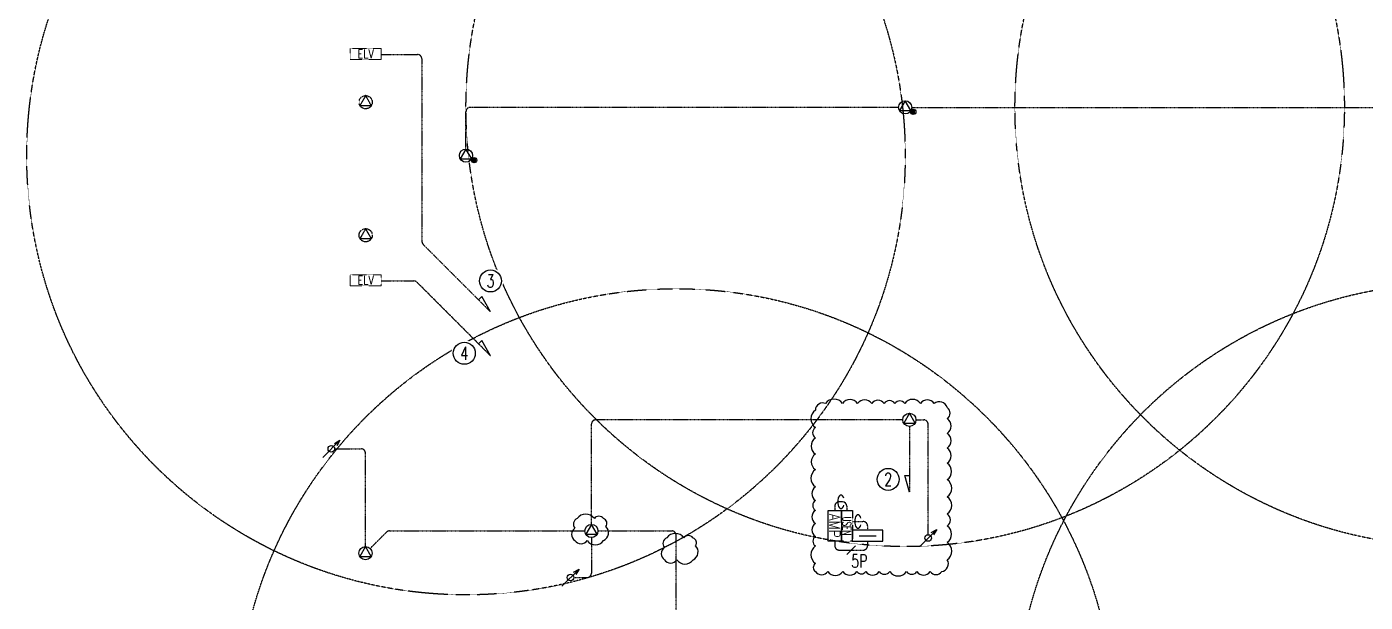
# Model space of a CAD drawing. Header units: millimetres. Extents: x 0 to 176607, y 0 to 59400.
# Drawn here: x 103820 to 134295, y 26358 to 39459 of the extents above; entities that cross this region are included whole.
import ezdxf
from ezdxf.enums import TextEntityAlignment as Align

# ---------------------------------------------------------------- set-up
doc = ezdxf.new("R2010")
doc.units = ezdxf.units.MM
doc.header["$LTSCALE"] = 0.2
doc.set_wipeout_variables(frame=1)
doc.linetypes.add('CENTER', pattern=[50.8, 31.75, -6.35, 6.35, -6.35])
doc.linetypes.add('HIDDEN', pattern=[9.525, 6.35, -3.175])
for name, color, linetype in [('1_シンボル', 2, 'Continuous'), ('1_乗数', 3, 'Continuous'), ('1_回路番号', 4, 'Continuous'), ('1_範囲円', 9, 'HIDDEN'), ('1_配線', 1, 'Continuous'), ('1_配線_4', 1, 'CENTER')]:
    doc.layers.add(name, color=color, linetype=linetype)
doc.layers.add('1_追加変更', color=10, linetype='Continuous', plot=False)
doc.styles.get("Standard").update_dxf_attribs({"font": 'simplex.shx', "width": 0.8, "bigfont": 'extfont2.shx'})

# ---------------------------------------------------------------- blocks, each defined once
blk = doc.blocks.new('盤記号1')
at = {"layer": '1_シンボル', "color": 0, "linetype": 'ByBlock', "lineweight": -2}
blk.add_lwpolyline([(-350, 0), (350, 0), (350, 250), (-350, 250)], close=True, dxfattribs=at)
at = {"layer": '1_シンボル', "color": 0, "linetype": 'ByBlock', "lineweight": 0, "width": 0.8}
blk.add_text('ELV', height=200, dxfattribs=at).set_placement((0, 125), align=Align.MIDDLE)
blk = doc.blocks.new('AMP-2')
at = {"color": 0, "linetype": 'ByBlock'}
blk.add_lwpolyline([(-350, -150), (-350, 150), (350, 150), (350, -150), (-350, -150)], dxfattribs=at)
at = {"color": 0, "linetype": 'ByBlock', "width": 0.8}
blk.add_text('AMP', height=250, dxfattribs=at).set_placement((-4, -1), align=Align.MIDDLE)
blk = doc.blocks.new('USEN')
at = {"color": 0, "linetype": 'ByBlock'}
blk.add_lwpolyline([(-350, -125), (-350, 125), (350, 125), (350, -125), (-350, -125)], dxfattribs=at)
at = {"color": 0, "linetype": 'ByBlock', "width": 0.6}
blk.add_text('USEN', height=200, dxfattribs=at).set_placement((0, 0), align=Align.MIDDLE)
blk = doc.blocks.new('TU-SP-1')
at = {"color": 0, "linetype": 'ByBlock'}
blk.add_lwpolyline([(0, 150), (-130, -75), (130, -75), (0, 150)], dxfattribs=at)
blk.add_circle((0, 0), 150, dxfattribs=at)
blk = doc.blocks.new('ATT')
at = {"color": 0, "linetype": 'ByBlock'}
blk.add_line((-194, -120), (195, 269), dxfattribs=at)
blk.add_lwpolyline([(69, 197), (195, 269), (122, 144)], dxfattribs=at)
blk.add_circle((0, 75), 75, dxfattribs=at)
blk = doc.blocks.new('TU-SP-1-ATT')
at = {"color": 0, "linetype": 'ByBlock'}
for p, q in [((155, -154), (155, -50)), ((185, -162), (185, -42)), ((215, -154), (215, -50)), ((245, -103), (245, -100))]:
    blk.add_line(p, q, dxfattribs=at)
blk.add_lwpolyline([(0, 150), (-130, -75), (130, -75), (0, 150)], dxfattribs=at)
for centre, radius in [((0, 0), 150), ((185, -102), 60)]:
    blk.add_circle(centre, radius, dxfattribs=at)
blk = doc.blocks.new('ET-端子盤')
at = {"color": 0, "linetype": 'ByBlock'}
blk.add_line((-193, 125), (193, 125), dxfattribs=at)
blk.add_lwpolyline([(-350, 0), (350, 0), (350, 250), (-350, 250)], close=True, dxfattribs=at)

msp = doc.modelspace()

# ---------------------------------------------------------------- linework, layer by layer
at = {"layer": '1_乗数', "linetype": 'Continuous', "lineweight": -3}
msp.add_line((122691, 27645), (122491, 27445), dxfattribs=at)
at = {"layer": '1_範囲円'}
for centre in [(123820, 37625), (136320, 37625), (113820, 36525), (136320, 23625), (118605, 23496)]:
    msp.add_circle(centre, 10000, dxfattribs=at)
at = {"layer": '1_追加変更'}
for points in [[(116299, 27762, 0.520567), (116581, 27762, 0.520567), (116952, 27762, 0.520567), (117008, 28083, 0.520567), (116948, 28262, 0.520567), (116743, 28262, 0.520567), (116352, 28262, 0.520567), (116299, 28043, 0.520567)], [(118338, 27323, 0.520567), (118620, 27323, 0.520567), (118991, 27323, 0.520567), (119047, 27644, 0.520567), (118987, 27823, 0.520567), (118782, 27823, 0.520567), (118392, 27823, 0.520567), (118338, 27603, 0.520567)]]:
    msp.add_lwpolyline(points, format="xyb", close=True, dxfattribs=at)
at = {"layer": '1_配線'}
msp.add_line((122392, 28645), (122317, 28645), dxfattribs=at)
for points in [[(114378, 31970), (114178, 32317), (114105, 32243)], [(123916, 28860), (123813, 29246), (123916, 29246)]]:
    msp.add_lwpolyline(points, dxfattribs=at)
msp.add_arc((122392, 28545), 100, 0, 90, dxfattribs=at)
at = {"layer": '1_配線_4'}
for p, q in [((111887, 38826), (112718, 38826)), ((112818, 38726), (112818, 34572)), ((113820, 36675), (113820, 37525)), ((123670, 37625), (113920, 37625)), ((123970, 37625), (136170, 37625)), ((112847, 34501), (114378, 32970)), ((111887, 33672), (112634, 33672)), ((123766, 30510), (116776, 30510)), ((124066, 30510), (124242, 30510)), ((116676, 28131), (116676, 30410)), ((123916, 30360), (123916, 28860)), ((124342, 27895), (124342, 30410)), ((110829, 29850), (111432, 29850)), ((111532, 27625), (111532, 29750)), ((122217, 28545), (122217, 28445)), ((122492, 28545), (122492, 28445)), ((122617, 28195), (122864, 28195)), ((122964, 28095), (122964, 27995)), ((111638, 27581), (112009, 27952)), ((112080, 27981), (116526, 27981)), ((116676, 27831), (116676, 27020)), ((116826, 27981), (118505, 27981)), ((118605, 23646), (118605, 27881)), ((122217, 27745), (122217, 27645)), ((122964, 27745), (122964, 27645)), ((122317, 27545), (122864, 27545)), ((116275, 26920), (116576, 26920))]:
    msp.add_line(p, q, dxfattribs=at)
for centre, start, end in [((112718, 38726), 0, 90), ((113920, 37525), 90, 180), ((112918, 34572), 180, 225), ((112634, 33572), 45, 90), ((116776, 30410), 90, 180), ((124242, 30410), 0, 90), ((111432, 29750), 0, 90), ((122317, 28545), 90, 180), ((122864, 28095), 0, 90), ((112080, 27881), 90, 135), ((118505, 27881), 0, 90), ((122317, 27645), 180, 270), ((122864, 27645), 270, 0), ((116576, 27020), 270, 0)]:
    msp.add_arc(centre, 100, start, end, dxfattribs=at)

# ---------------------------------------------------------------- block references
at = {"layer": '1_シンボル', "color": 7, "linetype": 'HIDDEN', "lineweight": 0}
for p in [(111536, 38717), (111536, 33563)]:
    msp.add_blockref('盤記号1', p, dxfattribs=at)
at = {"layer": '1_シンボル', "color": 7, "linetype": 'HIDDEN', "lineweight": -3}
for p in [(111536, 37742), (111536, 34713)]:
    msp.add_blockref('TU-SP-1', p, dxfattribs=at)
at = {"layer": '1_シンボル'}
for p in [(123820, 37625), (113820, 36525)]:
    msp.add_blockref('TU-SP-1-ATT', p, dxfattribs=at)
at = {"layer": '1_シンボル', "linetype": 'ByBlock'}
for name, p in [('TU-SP-1', (123916, 30510)), ('ATT', (110754, 29775)), ('TU-SP-1', (116676, 27981)), ('ATT', (124344, 27745)), ('TU-SP-1', (111532, 27475)), ('ATT', (116200, 26845))]:
    msp.add_blockref(name, p, dxfattribs=at)
at = {"layer": '1_シンボル', "rotation": 270}
msp.add_blockref('AMP-2', (122217, 28095), dxfattribs=at)
at = {"layer": '1_シンボル', "color": 7, "linetype": 'HIDDEN', "rotation": 270}
msp.add_blockref('USEN', (122492, 28095), dxfattribs=at)
at = {"layer": '1_シンボル', "linetype": 'Continuous', "lineweight": 0}
msp.add_blockref('ET-端子盤', (122964, 27745), dxfattribs=at)

# ---------------------------------------------------------------- texts
at = {"layer": '1_乗数', "linetype": 'Continuous', "lineweight": 0, "width": 0.7}
for p in [(122355, 28645), (122741, 28195)]:
    msp.add_text('C', height=300, dxfattribs=at).set_placement(p, align=Align.MIDDLE)
msp.add_text('5P', height=300, dxfattribs=at).set_placement((122591, 27145))

# ---------------------------------------------------------------- next in the draw order: wipeouts: each hides what was drawn before it
for points in [[(114377, 33965), (114375, 33965), (114373, 33965), (114372, 33965), (114370, 33965), (114368, 33965), (114366, 33964), (114364, 33964), (114362, 33964), (114361, 33964), (114359, 33964), (114357, 33964), (114355, 33964), (114353, 33964), (114351, 33964), (114350, 33963), (114348, 33963), (114346, 33963), (114344, 33963), (114342, 33963), (114340, 33962), (114339, 33962), (114337, 33962), (114335, 33962), (114333, 33961), (114331, 33961), (114330, 33961), (114328, 33960), (114326, 33960), (114324, 33960), (114322, 33959), (114321, 33959), (114319, 33959), (114317, 33958), (114315, 33958), (114313, 33958), (114312, 33957), (114310, 33957), (114308, 33956), (114306, 33956), (114305, 33955), (114303, 33955), (114301, 33954), (114299, 33954), (114297, 33953), (114296, 33953), (114294, 33952), (114292, 33952), (114290, 33951), (114289, 33951), (114287, 33950), (114285, 33950), (114283, 33949), (114282, 33948), (114280, 33948), (114278, 33947), (114277, 33947), (114275, 33946), (114273, 33945), (114271, 33945), (114270, 33944), (114268, 33943), (114266, 33943), (114265, 33942), (114263, 33941), (114261, 33940), (114260, 33940), (114258, 33939), (114256, 33938), (114255, 33937), (114253, 33937), (114251, 33936), (114250, 33935), (114248, 33934), (114246, 33933), (114245, 33933), (114243, 33932), (114241, 33931), (114240, 33930), (114238, 33929), (114237, 33928), (114235, 33927), (114233, 33926), (114232, 33926), (114230, 33925), (114229, 33924), (114227, 33923), (114226, 33922), (114224, 33921), (114222, 33920), (114221, 33919), (114219, 33918), (114218, 33917), (114216, 33916), (114215, 33915), (114213, 33914), (114212, 33913), (114210, 33912), (114209, 33911), (114207, 33910), (114206, 33908), (114204, 33907), (114203, 33906), (114201, 33905), (114200, 33904), (114198, 33903), (114197, 33902), (114196, 33901), (114194, 33900), (114193, 33898), (114191, 33897), (114190, 33896), (114189, 33895), (114187, 33894), (114186, 33892), (114184, 33891), (114183, 33890), (114182, 33889), (114180, 33888), (114179, 33886), (114178, 33885), (114176, 33884), (114175, 33883), (114174, 33881), (114172, 33880), (114171, 33879), (114170, 33877), (114168, 33876), (114167, 33875), (114166, 33873), (114165, 33872), (114163, 33871), (114162, 33869), (114161, 33868), (114160, 33867), (114159, 33865), (114157, 33864), (114156, 33862), (114155, 33861), (114154, 33860), (114153, 33858), (114151, 33857), (114150, 33855), (114149, 33854), (114148, 33853), (114147, 33851), (114146, 33850), (114145, 33848), (114144, 33847), (114143, 33845), (114141, 33844), (114140, 33842), (114139, 33841), (114138, 33839), (114137, 33838), (114136, 33836), (114135, 33835), (114134, 33833), (114133, 33832), (114132, 33830), (114131, 33829), (114130, 33827), (114129, 33825), (114128, 33824), (114127, 33822), (114126, 33821), (114125, 33819), (114125, 33818), (114124, 33816), (114123, 33814), (114122, 33813), (114121, 33811), (114120, 33810), (114119, 33808), (114118, 33806), (114118, 33805), (114117, 33803), (114116, 33801), (114115, 33800), (114114, 33798), (114114, 33796), (114113, 33795), (114112, 33793), (114111, 33791), (114111, 33790), (114110, 33788), (114109, 33786), (114108, 33785), (114108, 33783), (114107, 33781), (114106, 33780), (114106, 33778), (114105, 33776), (114104, 33774), (114104, 33773), (114103, 33771), (114103, 33769), (114102, 33768), (114101, 33766), (114101, 33764), (114100, 33762), (114100, 33761), (114099, 33759), (114099, 33757), (114098, 33755), (114098, 33754), (114097, 33752), (114097, 33750), (114096, 33748), (114096, 33746), (114095, 33745), (114095, 33743), (114094, 33741), (114094, 33739), (114093, 33738), (114093, 33736), (114093, 33734), (114092, 33732), (114092, 33730), (114092, 33729), (114091, 33727), (114091, 33725), (114091, 33723), (114090, 33721), (114090, 33720), (114090, 33718), (114089, 33716), (114089, 33714), (114089, 33712), (114089, 33711), (114088, 33709), (114088, 33707), (114088, 33705), (114088, 33703), (114088, 33701), (114087, 33700), (114087, 33698), (114087, 33696), (114087, 33694), (114087, 33692), (114087, 33690), (114087, 33689), (114087, 33687), (114087, 33685), (114086, 33683), (114086, 33681), (114086, 33679), (114086, 33678), (114086, 33676), (114086, 33674), (114086, 33672), (114086, 33670), (114086, 33668), (114086, 33667), (114086, 33665), (114086, 33663), (114087, 33661), (114087, 33659), (114087, 33658), (114087, 33656), (114087, 33654), (114087, 33652), (114087, 33650), (114087, 33648), (114087, 33647), (114088, 33645), (114088, 33643), (114088, 33641), (114088, 33639), (114088, 33637), (114089, 33636), (114089, 33634), (114089, 33632), (114089, 33630), (114090, 33628), (114090, 33627), (114090, 33625), (114091, 33623), (114091, 33621), (114091, 33619), (114092, 33618), (114092, 33616), (114092, 33614), (114093, 33612), (114093, 33610), (114093, 33609), (114094, 33607), (114094, 33605), (114095, 33603), (114095, 33601), (114096, 33600), (114096, 33598), (114097, 33596), (114097, 33594), (114098, 33593), (114098, 33591), (114099, 33589), (114099, 33587), (114100, 33586), (114100, 33584), (114101, 33582), (114101, 33580), (114102, 33579), (114103, 33577), (114103, 33575), (114104, 33573), (114104, 33572), (114105, 33570), (114106, 33568), (114106, 33567), (114107, 33565), (114108, 33563), (114108, 33561), (114109, 33560), (114110, 33558), (114111, 33556), (114111, 33555), (114112, 33553), (114113, 33551), (114114, 33550), (114114, 33548), (114115, 33546), (114116, 33545), (114117, 33543), (114118, 33541), (114118, 33540), (114119, 33538), (114120, 33537), (114121, 33535), (114122, 33533), (114123, 33532), (114124, 33530), (114125, 33529), (114125, 33527), (114126, 33525), (114127, 33524), (114128, 33522), (114129, 33521), (114130, 33519), (114131, 33518), (114132, 33516), (114133, 33514), (114134, 33513), (114135, 33511), (114136, 33510), (114137, 33508), (114138, 33507), (114139, 33505), (114140, 33504), (114141, 33502), (114143, 33501), (114144, 33499), (114145, 33498), (114146, 33496), (114147, 33495), (114148, 33494), (114149, 33492), (114150, 33491), (114151, 33489), (114153, 33488), (114154, 33486), (114155, 33485), (114156, 33484), (114157, 33482), (114159, 33481), (114160, 33480), (114161, 33478), (114162, 33477), (114163, 33475), (114165, 33474), (114166, 33473), (114167, 33471), (114168, 33470), (114170, 33469), (114171, 33467), (114172, 33466), (114174, 33465), (114175, 33464), (114176, 33462), (114178, 33461), (114179, 33460), (114180, 33459), (114182, 33457), (114183, 33456), (114184, 33455), (114186, 33454), (114187, 33452), (114189, 33451), (114190, 33450), (114191, 33449), (114193, 33448), (114194, 33447), (114196, 33445), (114197, 33444), (114198, 33443), (114200, 33442), (114201, 33441), (114203, 33440), (114204, 33439), (114206, 33438), (114207, 33437), (114209, 33436), (114210, 33434), (114212, 33433), (114213, 33432), (114215, 33431), (114216, 33430), (114218, 33429), (114219, 33428), (114221, 33427), (114222, 33426), (114224, 33425), (114226, 33424), (114227, 33423), (114229, 33422), (114230, 33422), (114232, 33421), (114233, 33420), (114235, 33419), (114237, 33418), (114238, 33417), (114240, 33416), (114241, 33415), (114243, 33414), (114245, 33414), (114246, 33413), (114248, 33412), (114250, 33411), (114251, 33410), (114253, 33410), (114255, 33409), (114256, 33408), (114258, 33407), (114260, 33406), (114261, 33406), (114263, 33405), (114265, 33404), (114266, 33404), (114268, 33403), (114270, 33402), (114271, 33402), (114273, 33401), (114275, 33400), (114277, 33400), (114278, 33399), (114280, 33398), (114282, 33398), (114283, 33397), (114285, 33397), (114287, 33396), (114289, 33395), (114290, 33395), (114292, 33394), (114294, 33394), (114296, 33393), (114297, 33393), (114299, 33392), (114301, 33392), (114303, 33391), (114305, 33391), (114306, 33390), (114308, 33390), (114310, 33389), (114312, 33389), (114313, 33389), (114315, 33388), (114317, 33388), (114319, 33387), (114321, 33387), (114322, 33387), (114324, 33386), (114326, 33386), (114328, 33386), (114330, 33385), (114331, 33385), (114333, 33385), (114335, 33385), (114337, 33384), (114339, 33384), (114340, 33384), (114342, 33384), (114344, 33383), (114346, 33383), (114348, 33383), (114350, 33383), (114351, 33383), (114353, 33382), (114355, 33382), (114357, 33382), (114359, 33382), (114361, 33382), (114362, 33382), (114364, 33382), (114366, 33382), (114368, 33382), (114370, 33382), (114372, 33381), (114373, 33381), (114375, 33381), (114377, 33381), (114379, 33381), (114381, 33381), (114383, 33381), (114384, 33381), (114386, 33382), (114388, 33382), (114390, 33382), (114392, 33382), (114393, 33382), (114395, 33382), (114397, 33382), (114399, 33382), (114401, 33382), (114403, 33382), (114404, 33383), (114406, 33383), (114408, 33383), (114410, 33383), (114412, 33383), (114414, 33384), (114415, 33384), (114417, 33384), (114419, 33384), (114421, 33385), (114423, 33385), (114424, 33385), (114426, 33385), (114428, 33386), (114430, 33386), (114432, 33386), (114433, 33387), (114435, 33387), (114437, 33387), (114439, 33388), (114441, 33388), (114442, 33389), (114444, 33389), (114446, 33389), (114448, 33390), (114450, 33390), (114451, 33391), (114453, 33391), (114455, 33392), (114457, 33392), (114458, 33393), (114460, 33393), (114462, 33394), (114464, 33394), (114465, 33395), (114467, 33395), (114469, 33396), (114471, 33397), (114472, 33397), (114474, 33398), (114476, 33398), (114478, 33399), (114479, 33400), (114481, 33400), (114483, 33401), (114484, 33402), (114486, 33402), (114488, 33403), (114490, 33404), (114491, 33404), (114493, 33405), (114495, 33406), (114496, 33406), (114498, 33407), (114500, 33408), (114501, 33409), (114503, 33410), (114505, 33410), (114506, 33411), (114508, 33412), (114510, 33413), (114511, 33414), (114513, 33414), (114514, 33415), (114516, 33416), (114518, 33417), (114519, 33418), (114521, 33419), (114522, 33420), (114524, 33421), (114526, 33422), (114527, 33422), (114529, 33423), (114530, 33424), (114532, 33425), (114533, 33426), (114535, 33427), (114537, 33428), (114538, 33429), (114540, 33430), (114541, 33431), (114543, 33432), (114544, 33433), (114546, 33434), (114547, 33436), (114549, 33437), (114550, 33438), (114552, 33439), (114553, 33440), (114555, 33441), (114556, 33442), (114557, 33443), (114559, 33444), (114560, 33445), (114562, 33447), (114563, 33448), (114565, 33449), (114566, 33450), (114567, 33451), (114569, 33452), (114570, 33454), (114571, 33455), (114573, 33456), (114574, 33457), (114576, 33459), (114577, 33460), (114578, 33461), (114580, 33462), (114581, 33464), (114582, 33465), (114584, 33466), (114585, 33467), (114586, 33469), (114587, 33470), (114589, 33471), (114590, 33473), (114591, 33474), (114592, 33475), (114594, 33477), (114595, 33478), (114596, 33480), (114597, 33481), (114599, 33482), (114600, 33484), (114601, 33485), (114602, 33486), (114603, 33488), (114604, 33489), (114606, 33491), (114607, 33492), (114608, 33494), (114609, 33495), (114610, 33496), (114611, 33498), (114612, 33499), (114613, 33501), (114614, 33502), (114615, 33504), (114617, 33505), (114618, 33507), (114619, 33508), (114620, 33510), (114621, 33511), (114622, 33513), (114623, 33514), (114624, 33516), (114625, 33518), (114626, 33519), (114627, 33521), (114628, 33522), (114629, 33524), (114629, 33525), (114630, 33527), (114631, 33529), (114632, 33530), (114633, 33532), (114634, 33533), (114635, 33535), (114636, 33537), (114637, 33538), (114637, 33540), (114638, 33541), (114639, 33543), (114640, 33545), (114641, 33546), (114641, 33548), (114642, 33550), (114643, 33551), (114644, 33553), (114645, 33555), (114645, 33556), (114646, 33558), (114647, 33560), (114647, 33561), (114648, 33563), (114649, 33565), (114649, 33567), (114650, 33568), (114651, 33570), (114651, 33572), (114652, 33573), (114653, 33575), (114653, 33577), (114654, 33579), (114654, 33580), (114655, 33582), (114656, 33584), (114656, 33586), (114657, 33587), (114657, 33589), (114658, 33591), (114658, 33593), (114659, 33594), (114659, 33596), (114660, 33598), (114660, 33600), (114661, 33601), (114661, 33603), (114662, 33605), (114662, 33607), (114662, 33609), (114663, 33610), (114663, 33612), (114664, 33614), (114664, 33616), (114664, 33618), (114665, 33619), (114665, 33621), (114665, 33623), (114666, 33625), (114666, 33627), (114666, 33628), (114666, 33630), (114667, 33632), (114667, 33634), (114667, 33636), (114667, 33637), (114668, 33639), (114668, 33641), (114668, 33643), (114668, 33645), (114668, 33647), (114669, 33648), (114669, 33650), (114669, 33652), (114669, 33654), (114669, 33656), (114669, 33658), (114669, 33659), (114669, 33661), (114669, 33663), (114669, 33665), (114670, 33667), (114670, 33668), (114670, 33670), (114670, 33672), (114670, 33674), (114670, 33676), (114670, 33678), (114670, 33679), (114669, 33681), (114669, 33683), (114669, 33685), (114669, 33687), (114669, 33689), (114669, 33690), (114669, 33692), (114669, 33694), (114669, 33696), (114669, 33698), (114668, 33700), (114668, 33701), (114668, 33703), (114668, 33705), (114668, 33707), (114667, 33709), (114667, 33711), (114667, 33712), (114667, 33714), (114666, 33716), (114666, 33718), (114666, 33720), (114666, 33721), (114665, 33723), (114665, 33725), (114665, 33727), (114664, 33729), (114664, 33730), (114664, 33732), (114663, 33734), (114663, 33736), (114662, 33738), (114662, 33739), (114662, 33741), (114661, 33743), (114661, 33745), (114660, 33746), (114660, 33748), (114659, 33750), (114659, 33752), (114658, 33754), (114658, 33755), (114657, 33757), (114657, 33759), (114656, 33761), (114656, 33762), (114655, 33764), (114654, 33766), (114654, 33768), (114653, 33769), (114653, 33771), (114652, 33773), (114651, 33774), (114651, 33776), (114650, 33778), (114649, 33780), (114649, 33781), (114648, 33783), (114647, 33785), (114647, 33786), (114646, 33788), (114645, 33790), (114645, 33791), (114644, 33793), (114643, 33795), (114642, 33796), (114641, 33798), (114641, 33800), (114640, 33801), (114639, 33803), (114638, 33805), (114637, 33806), (114637, 33808), (114636, 33810), (114635, 33811), (114634, 33813), (114633, 33814), (114632, 33816), (114631, 33818), (114630, 33819), (114629, 33821), (114629, 33822), (114628, 33824), (114627, 33825), (114626, 33827), (114625, 33829), (114624, 33830), (114623, 33832), (114622, 33833), (114621, 33835), (114620, 33836), (114619, 33838), (114618, 33839), (114617, 33841), (114615, 33842), (114614, 33844), (114613, 33845), (114612, 33847), (114611, 33848), (114610, 33850), (114609, 33851), (114608, 33853), (114607, 33854), (114606, 33855), (114604, 33857), (114603, 33858), (114602, 33860), (114601, 33861), (114600, 33862), (114599, 33864), (114597, 33865), (114596, 33867), (114595, 33868), (114594, 33869), (114592, 33871), (114591, 33872), (114590, 33873), (114589, 33875), (114587, 33876), (114586, 33877), (114585, 33879), (114584, 33880), (114582, 33881), (114581, 33883), (114580, 33884), (114578, 33885), (114577, 33886), (114576, 33888), (114574, 33889), (114573, 33890), (114571, 33891), (114570, 33892), (114569, 33894), (114567, 33895), (114566, 33896), (114565, 33897), (114563, 33898), (114562, 33900), (114560, 33901), (114559, 33902), (114557, 33903), (114556, 33904), (114555, 33905), (114553, 33906), (114552, 33907), (114550, 33908), (114549, 33910), (114547, 33911), (114546, 33912), (114544, 33913), (114543, 33914), (114541, 33915), (114540, 33916), (114538, 33917), (114537, 33918), (114535, 33919), (114533, 33920), (114532, 33921), (114530, 33922), (114529, 33923), (114527, 33924), (114526, 33925), (114524, 33926), (114522, 33926), (114521, 33927), (114519, 33928), (114518, 33929), (114516, 33930), (114514, 33931), (114513, 33932), (114511, 33933), (114510, 33933), (114508, 33934), (114506, 33935), (114505, 33936), (114503, 33937), (114501, 33937), (114500, 33938), (114498, 33939), (114496, 33940), (114495, 33940), (114493, 33941), (114491, 33942), (114490, 33943), (114488, 33943), (114486, 33944), (114484, 33945), (114483, 33945), (114481, 33946), (114479, 33947), (114478, 33947), (114476, 33948), (114474, 33948), (114472, 33949), (114471, 33950), (114469, 33950), (114467, 33951), (114465, 33951), (114464, 33952), (114462, 33952), (114460, 33953), (114458, 33953), (114457, 33954), (114455, 33954), (114453, 33955), (114451, 33955), (114450, 33956), (114448, 33956), (114446, 33957), (114444, 33957), (114442, 33958), (114441, 33958), (114439, 33958), (114437, 33959), (114435, 33959), (114433, 33959), (114432, 33960), (114430, 33960), (114428, 33960), (114426, 33961), (114424, 33961), (114423, 33961), (114421, 33962), (114419, 33962), (114417, 33962), (114415, 33962), (114414, 33963), (114412, 33963), (114410, 33963), (114408, 33963), (114406, 33963), (114404, 33964), (114403, 33964), (114401, 33964), (114399, 33964), (114397, 33964), (114395, 33964), (114393, 33964), (114392, 33964), (114390, 33964), (114388, 33965), (114386, 33965), (114384, 33965), (114383, 33965), (114381, 33965), (114379, 33965)], [(123432, 29446), (123431, 29446), (123429, 29446), (123427, 29446), (123425, 29446), (123423, 29446), (123421, 29446), (123420, 29445), (123418, 29445), (123416, 29445), (123414, 29445), (123412, 29445), (123411, 29445), (123409, 29445), (123407, 29445), (123405, 29444), (123403, 29444), (123401, 29444), (123400, 29444), (123398, 29444), (123396, 29443), (123394, 29443), (123392, 29443), (123390, 29443), (123389, 29442), (123387, 29442), (123385, 29442), (123383, 29441), (123381, 29441), (123380, 29441), (123378, 29440), (123376, 29440), (123374, 29440), (123372, 29439), (123371, 29439), (123369, 29439), (123367, 29438), (123365, 29438), (123364, 29437), (123362, 29437), (123360, 29436), (123358, 29436), (123356, 29435), (123355, 29435), (123353, 29434), (123351, 29434), (123349, 29433), (123348, 29433), (123346, 29432), (123344, 29432), (123342, 29431), (123341, 29431), (123339, 29430), (123337, 29429), (123335, 29429), (123334, 29428), (123332, 29428), (123330, 29427), (123329, 29426), (123327, 29426), (123325, 29425), (123323, 29424), (123322, 29424), (123320, 29423), (123318, 29422), (123317, 29421), (123315, 29421), (123313, 29420), (123312, 29419), (123310, 29418), (123308, 29418), (123307, 29417), (123305, 29416), (123303, 29415), (123302, 29414), (123300, 29414), (123299, 29413), (123297, 29412), (123295, 29411), (123294, 29410), (123292, 29409), (123290, 29408), (123289, 29407), (123287, 29407), (123286, 29406), (123284, 29405), (123283, 29404), (123281, 29403), (123279, 29402), (123278, 29401), (123276, 29400), (123275, 29399), (123273, 29398), (123272, 29397), (123270, 29396), (123269, 29395), (123267, 29394), (123266, 29393), (123264, 29392), (123263, 29391), (123261, 29390), (123260, 29388), (123258, 29387), (123257, 29386), (123255, 29385), (123254, 29384), (123252, 29383), (123251, 29382), (123250, 29381), (123248, 29379), (123247, 29378), (123245, 29377), (123244, 29376), (123243, 29375), (123241, 29374), (123240, 29372), (123238, 29371), (123237, 29370), (123236, 29369), (123234, 29367), (123233, 29366), (123232, 29365), (123230, 29364), (123229, 29362), (123228, 29361), (123227, 29360), (123225, 29358), (123224, 29357), (123223, 29356), (123221, 29354), (123220, 29353), (123219, 29352), (123218, 29350), (123216, 29349), (123215, 29348), (123214, 29346), (123213, 29345), (123212, 29344), (123210, 29342), (123209, 29341), (123208, 29339), (123207, 29338), (123206, 29336), (123205, 29335), (123204, 29334), (123202, 29332), (123201, 29331), (123200, 29329), (123199, 29328), (123198, 29326), (123197, 29325), (123196, 29323), (123195, 29322), (123194, 29320), (123193, 29319), (123192, 29317), (123191, 29316), (123190, 29314), (123189, 29313), (123188, 29311), (123187, 29310), (123186, 29308), (123185, 29307), (123184, 29305), (123183, 29303), (123182, 29302), (123181, 29300), (123180, 29299), (123179, 29297), (123178, 29295), (123177, 29294), (123176, 29292), (123176, 29291), (123175, 29289), (123174, 29287), (123173, 29286), (123172, 29284), (123171, 29282), (123171, 29281), (123170, 29279), (123169, 29277), (123168, 29276), (123168, 29274), (123167, 29272), (123166, 29271), (123165, 29269), (123165, 29267), (123164, 29266), (123163, 29264), (123163, 29262), (123162, 29261), (123161, 29259), (123161, 29257), (123160, 29256), (123159, 29254), (123159, 29252), (123158, 29250), (123157, 29249), (123157, 29247), (123156, 29245), (123156, 29243), (123155, 29242), (123155, 29240), (123154, 29238), (123154, 29236), (123153, 29235), (123153, 29233), (123152, 29231), (123152, 29229), (123151, 29228), (123151, 29226), (123150, 29224), (123150, 29222), (123149, 29220), (123149, 29219), (123149, 29217), (123148, 29215), (123148, 29213), (123147, 29211), (123147, 29210), (123147, 29208), (123146, 29206), (123146, 29204), (123146, 29202), (123145, 29201), (123145, 29199), (123145, 29197), (123145, 29195), (123144, 29193), (123144, 29192), (123144, 29190), (123144, 29188), (123143, 29186), (123143, 29184), (123143, 29182), (123143, 29181), (123143, 29179), (123143, 29177), (123142, 29175), (123142, 29173), (123142, 29172), (123142, 29170), (123142, 29168), (123142, 29166), (123142, 29164), (123142, 29162), (123142, 29161), (123142, 29159), (123142, 29157), (123142, 29155), (123142, 29153), (123142, 29151), (123142, 29150), (123142, 29148), (123142, 29146), (123142, 29144), (123142, 29142), (123142, 29140), (123142, 29139), (123142, 29137), (123142, 29135), (123142, 29133), (123143, 29131), (123143, 29129), (123143, 29128), (123143, 29126), (123143, 29124), (123143, 29122), (123144, 29120), (123144, 29118), (123144, 29117), (123144, 29115), (123145, 29113), (123145, 29111), (123145, 29109), (123145, 29108), (123146, 29106), (123146, 29104), (123146, 29102), (123147, 29100), (123147, 29099), (123147, 29097), (123148, 29095), (123148, 29093), (123149, 29091), (123149, 29090), (123149, 29088), (123150, 29086), (123150, 29084), (123151, 29082), (123151, 29081), (123152, 29079), (123152, 29077), (123153, 29075), (123153, 29074), (123154, 29072), (123154, 29070), (123155, 29068), (123155, 29067), (123156, 29065), (123156, 29063), (123157, 29061), (123157, 29060), (123158, 29058), (123159, 29056), (123159, 29054), (123160, 29053), (123161, 29051), (123161, 29049), (123162, 29048), (123163, 29046), (123163, 29044), (123164, 29043), (123165, 29041), (123165, 29039), (123166, 29037), (123167, 29036), (123168, 29034), (123168, 29032), (123169, 29031), (123170, 29029), (123171, 29027), (123171, 29026), (123172, 29024), (123173, 29023), (123174, 29021), (123175, 29019), (123176, 29018), (123176, 29016), (123177, 29014), (123178, 29013), (123179, 29011), (123180, 29010), (123181, 29008), (123182, 29006), (123183, 29005), (123184, 29003), (123185, 29002), (123186, 29000), (123187, 28999), (123188, 28997), (123189, 28996), (123190, 28994), (123191, 28992), (123192, 28991), (123193, 28989), (123194, 28988), (123195, 28986), (123196, 28985), (123197, 28983), (123198, 28982), (123199, 28980), (123200, 28979), (123201, 28978), (123202, 28976), (123204, 28975), (123205, 28973), (123206, 28972), (123207, 28970), (123208, 28969), (123209, 28968), (123210, 28966), (123212, 28965), (123213, 28963), (123214, 28962), (123215, 28961), (123216, 28959), (123218, 28958), (123219, 28956), (123220, 28955), (123221, 28954), (123223, 28952), (123224, 28951), (123225, 28950), (123227, 28949), (123228, 28947), (123229, 28946), (123230, 28945), (123232, 28943), (123233, 28942), (123234, 28941), (123236, 28940), (123237, 28938), (123238, 28937), (123240, 28936), (123241, 28935), (123243, 28934), (123244, 28932), (123245, 28931), (123247, 28930), (123248, 28929), (123250, 28928), (123251, 28927), (123252, 28925), (123254, 28924), (123255, 28923), (123257, 28922), (123258, 28921), (123260, 28920), (123261, 28919), (123263, 28918), (123264, 28917), (123266, 28915), (123267, 28914), (123269, 28913), (123270, 28912), (123272, 28911), (123273, 28910), (123275, 28909), (123276, 28908), (123278, 28907), (123279, 28906), (123281, 28905), (123283, 28904), (123284, 28904), (123286, 28903), (123287, 28902), (123289, 28901), (123290, 28900), (123292, 28899), (123294, 28898), (123295, 28897), (123297, 28896), (123299, 28896), (123300, 28895), (123302, 28894), (123303, 28893), (123305, 28892), (123307, 28891), (123308, 28891), (123310, 28890), (123312, 28889), (123313, 28888), (123315, 28888), (123317, 28887), (123318, 28886), (123320, 28885), (123322, 28885), (123323, 28884), (123325, 28883), (123327, 28883), (123329, 28882), (123330, 28881), (123332, 28881), (123334, 28880), (123335, 28879), (123337, 28879), (123339, 28878), (123341, 28878), (123342, 28877), (123344, 28876), (123346, 28876), (123348, 28875), (123349, 28875), (123351, 28874), (123353, 28874), (123355, 28873), (123356, 28873), (123358, 28872), (123360, 28872), (123362, 28871), (123364, 28871), (123365, 28871), (123367, 28870), (123369, 28870), (123371, 28869), (123372, 28869), (123374, 28869), (123376, 28868), (123378, 28868), (123380, 28867), (123381, 28867), (123383, 28867), (123385, 28866), (123387, 28866), (123389, 28866), (123390, 28866), (123392, 28865), (123394, 28865), (123396, 28865), (123398, 28865), (123400, 28864), (123401, 28864), (123403, 28864), (123405, 28864), (123407, 28864), (123409, 28864), (123411, 28863), (123412, 28863), (123414, 28863), (123416, 28863), (123418, 28863), (123420, 28863), (123421, 28863), (123423, 28863), (123425, 28863), (123427, 28863), (123429, 28862), (123431, 28862), (123432, 28862), (123434, 28862), (123436, 28862), (123438, 28862), (123440, 28863), (123442, 28863), (123443, 28863), (123445, 28863), (123447, 28863), (123449, 28863), (123451, 28863), (123453, 28863), (123454, 28863), (123456, 28863), (123458, 28864), (123460, 28864), (123462, 28864), (123464, 28864), (123465, 28864), (123467, 28864), (123469, 28865), (123471, 28865), (123473, 28865), (123474, 28865), (123476, 28866), (123478, 28866), (123480, 28866), (123482, 28866), (123484, 28867), (123485, 28867), (123487, 28867), (123489, 28868), (123491, 28868), (123493, 28869), (123494, 28869), (123496, 28869), (123498, 28870), (123500, 28870), (123501, 28871), (123503, 28871), (123505, 28871), (123507, 28872), (123509, 28872), (123510, 28873), (123512, 28873), (123514, 28874), (123516, 28874), (123517, 28875), (123519, 28875), (123521, 28876), (123523, 28876), (123524, 28877), (123526, 28878), (123528, 28878), (123530, 28879), (123531, 28879), (123533, 28880), (123535, 28881), (123537, 28881), (123538, 28882), (123540, 28883), (123542, 28883), (123543, 28884), (123545, 28885), (123547, 28885), (123548, 28886), (123550, 28887), (123552, 28888), (123553, 28888), (123555, 28889), (123557, 28890), (123558, 28891), (123560, 28891), (123562, 28892), (123563, 28893), (123565, 28894), (123567, 28895), (123568, 28896), (123570, 28896), (123571, 28897), (123573, 28898), (123575, 28899), (123576, 28900), (123578, 28901), (123580, 28902), (123581, 28903), (123583, 28904), (123584, 28904), (123586, 28905), (123587, 28906), (123589, 28907), (123590, 28908), (123592, 28909), (123594, 28910), (123595, 28911), (123597, 28912), (123598, 28913), (123600, 28914), (123601, 28915), (123603, 28917), (123604, 28918), (123606, 28919), (123607, 28920), (123609, 28921), (123610, 28922), (123611, 28923), (123613, 28924), (123614, 28925), (123616, 28927), (123617, 28928), (123619, 28929), (123620, 28930), (123621, 28931), (123623, 28932), (123624, 28934), (123626, 28935), (123627, 28936), (123628, 28937), (123630, 28938), (123631, 28940), (123632, 28941), (123634, 28942), (123635, 28943), (123636, 28945), (123638, 28946), (123639, 28947), (123640, 28949), (123642, 28950), (123643, 28951), (123644, 28952), (123645, 28954), (123647, 28955), (123648, 28956), (123649, 28958), (123650, 28959), (123652, 28961), (123653, 28962), (123654, 28963), (123655, 28965), (123656, 28966), (123658, 28968), (123659, 28969), (123660, 28970), (123661, 28972), (123662, 28973), (123663, 28975), (123664, 28976), (123666, 28978), (123667, 28979), (123668, 28980), (123669, 28982), (123670, 28983), (123671, 28985), (123672, 28986), (123673, 28988), (123674, 28989), (123675, 28991), (123676, 28992), (123677, 28994), (123678, 28996), (123679, 28997), (123680, 28999), (123681, 29000), (123682, 29002), (123683, 29003), (123684, 29005), (123685, 29006), (123686, 29008), (123687, 29010), (123688, 29011), (123689, 29013), (123689, 29014), (123690, 29016), (123691, 29018), (123692, 29019), (123693, 29021), (123694, 29023), (123695, 29024), (123695, 29026), (123696, 29027), (123697, 29029), (123698, 29031), (123698, 29032), (123699, 29034), (123700, 29036), (123701, 29037), (123701, 29039), (123702, 29041), (123703, 29043), (123704, 29044), (123704, 29046), (123705, 29048), (123706, 29049), (123706, 29051), (123707, 29053), (123708, 29054), (123708, 29056), (123709, 29058), (123709, 29060), (123710, 29061), (123711, 29063), (123711, 29065), (123712, 29067), (123712, 29068), (123713, 29070), (123713, 29072), (123714, 29074), (123714, 29075), (123715, 29077), (123715, 29079), (123716, 29081), (123716, 29082), (123717, 29084), (123717, 29086), (123717, 29088), (123718, 29090), (123718, 29091), (123719, 29093), (123719, 29095), (123719, 29097), (123720, 29099), (123720, 29100), (123720, 29102), (123721, 29104), (123721, 29106), (123721, 29108), (123722, 29109), (123722, 29111), (123722, 29113), (123722, 29115), (123723, 29117), (123723, 29118), (123723, 29120), (123723, 29122), (123724, 29124), (123724, 29126), (123724, 29128), (123724, 29129), (123724, 29131), (123724, 29133), (123724, 29135), (123725, 29137), (123725, 29139), (123725, 29140), (123725, 29142), (123725, 29144), (123725, 29146), (123725, 29148), (123725, 29150), (123725, 29151), (123725, 29153), (123725, 29155), (123725, 29157), (123725, 29159), (123725, 29161), (123725, 29162), (123725, 29164), (123725, 29166), (123725, 29168), (123725, 29170), (123725, 29172), (123724, 29173), (123724, 29175), (123724, 29177), (123724, 29179), (123724, 29181), (123724, 29182), (123724, 29184), (123723, 29186), (123723, 29188), (123723, 29190), (123723, 29192), (123722, 29193), (123722, 29195), (123722, 29197), (123722, 29199), (123721, 29201), (123721, 29202), (123721, 29204), (123720, 29206), (123720, 29208), (123720, 29210), (123719, 29211), (123719, 29213), (123719, 29215), (123718, 29217), (123718, 29219), (123717, 29220), (123717, 29222), (123717, 29224), (123716, 29226), (123716, 29228), (123715, 29229), (123715, 29231), (123714, 29233), (123714, 29235), (123713, 29236), (123713, 29238), (123712, 29240), (123712, 29242), (123711, 29243), (123711, 29245), (123710, 29247), (123709, 29249), (123709, 29250), (123708, 29252), (123708, 29254), (123707, 29256), (123706, 29257), (123706, 29259), (123705, 29261), (123704, 29262), (123704, 29264), (123703, 29266), (123702, 29267), (123701, 29269), (123701, 29271), (123700, 29272), (123699, 29274), (123698, 29276), (123698, 29277), (123697, 29279), (123696, 29281), (123695, 29282), (123695, 29284), (123694, 29286), (123693, 29287), (123692, 29289), (123691, 29291), (123690, 29292), (123689, 29294), (123689, 29295), (123688, 29297), (123687, 29299), (123686, 29300), (123685, 29302), (123684, 29303), (123683, 29305), (123682, 29307), (123681, 29308), (123680, 29310), (123679, 29311), (123678, 29313), (123677, 29314), (123676, 29316), (123675, 29317), (123674, 29319), (123673, 29320), (123672, 29322), (123671, 29323), (123670, 29325), (123669, 29326), (123668, 29328), (123667, 29329), (123666, 29331), (123664, 29332), (123663, 29334), (123662, 29335), (123661, 29336), (123660, 29338), (123659, 29339), (123658, 29341), (123656, 29342), (123655, 29344), (123654, 29345), (123653, 29346), (123652, 29348), (123650, 29349), (123649, 29350), (123648, 29352), (123647, 29353), (123645, 29354), (123644, 29356), (123643, 29357), (123642, 29358), (123640, 29360), (123639, 29361), (123638, 29362), (123636, 29364), (123635, 29365), (123634, 29366), (123632, 29367), (123631, 29369), (123630, 29370), (123628, 29371), (123627, 29372), (123626, 29374), (123624, 29375), (123623, 29376), (123621, 29377), (123620, 29378), (123619, 29379), (123617, 29381), (123616, 29382), (123614, 29383), (123613, 29384), (123611, 29385), (123610, 29386), (123609, 29387), (123607, 29388), (123606, 29390), (123604, 29391), (123603, 29392), (123601, 29393), (123600, 29394), (123598, 29395), (123597, 29396), (123595, 29397), (123594, 29398), (123592, 29399), (123590, 29400), (123589, 29401), (123587, 29402), (123586, 29403), (123584, 29404), (123583, 29405), (123581, 29406), (123580, 29407), (123578, 29407), (123576, 29408), (123575, 29409), (123573, 29410), (123571, 29411), (123570, 29412), (123568, 29413), (123567, 29414), (123565, 29414), (123563, 29415), (123562, 29416), (123560, 29417), (123558, 29418), (123557, 29418), (123555, 29419), (123553, 29420), (123552, 29421), (123550, 29421), (123548, 29422), (123547, 29423), (123545, 29424), (123543, 29424), (123542, 29425), (123540, 29426), (123538, 29426), (123537, 29427), (123535, 29428), (123533, 29428), (123531, 29429), (123530, 29429), (123528, 29430), (123526, 29431), (123524, 29431), (123523, 29432), (123521, 29432), (123519, 29433), (123517, 29433), (123516, 29434), (123514, 29434), (123512, 29435), (123510, 29435), (123509, 29436), (123507, 29436), (123505, 29437), (123503, 29437), (123501, 29438), (123500, 29438), (123498, 29439), (123496, 29439), (123494, 29439), (123493, 29440), (123491, 29440), (123489, 29440), (123487, 29441), (123485, 29441), (123484, 29441), (123482, 29442), (123480, 29442), (123478, 29442), (123476, 29443), (123474, 29443), (123473, 29443), (123471, 29443), (123469, 29444), (123467, 29444), (123465, 29444), (123464, 29444), (123462, 29444), (123460, 29445), (123458, 29445), (123456, 29445), (123454, 29445), (123453, 29445), (123451, 29445), (123449, 29445), (123447, 29445), (123445, 29446), (123443, 29446), (123442, 29446), (123440, 29446), (123438, 29446), (123436, 29446), (123434, 29446)]]:
    msp.add_wipeout(points)

# ---------------------------------------------------------------- next in the draw order: linework, layer by layer
at = {"layer": '1_回路番号'}
for centre in [(114378, 33673), (123433, 29154)]:
    msp.add_circle(centre, 250, dxfattribs=at)
at = {"layer": '1_追加変更'}
msp.add_lwpolyline([(121775, 27056, 0.520567), (122057, 27056, 0.520567), (122400, 27056, 0.520567), (122721, 27056, 0.520567), (122925, 27056, 0.520567), (123230, 27056, 0.520567), (123467, 27056, 0.520567), (123853, 27056, 0.520567), (124089, 27056, 0.520567), (124390, 27056, 0.520567), (124654, 27056, 0.520567), (124779, 27323, 0.520567), (124779, 27722, 0.520567), (124779, 28093, 0.520567), (124779, 28369, 0.520567), (124779, 28758, 0.520567), (124779, 29149, 0.520567), (124779, 29522, 0.520567), (124779, 29867, 0.520567), (124779, 30203, 0.520567), (124779, 30537, 0.520567), (124779, 30789, 0.520567), (124480, 30883, 0.520567), (124169, 30883, 0.520567), (123810, 30883, 0.520567), (123585, 30883, 0.520567), (123339, 30883, 0.520567), (123058, 30883, 0.520567), (122738, 30883, 0.520567), (122390, 30883, 0.520567), (122007, 30883, 0.520567), (121775, 30733, 0.520567), (121775, 30337, 0.520567), (121775, 30096, 0.520567), (121775, 29730, 0.520567), (121775, 29377, 0.520567), (121775, 28982, 0.520567), (121775, 28677, 0.520567), (121775, 28449, 0.520567), (121775, 28151, 0.520567), (121775, 27857, 0.520567), (121775, 27638, 0.520567), (121775, 27240, 0.520567)], format="xyb", close=True, dxfattribs=at)
at = {"layer": '1_配線'}
msp.add_lwpolyline([(114378, 32970), (114178, 33317), (114105, 33243)], dxfattribs=at)
at = {"layer": '1_配線_4'}
msp.add_line((112705, 33643), (114378, 31970), dxfattribs=at)

# ---------------------------------------------------------------- next in the draw order: texts
at = {"layer": '1_回路番号', "linetype": 'Continuous', "lineweight": 0, "width": 0.7}
for s, p in [('3', (114378, 33673)), ('2', (123433, 29154))]:
    msp.add_text(s, height=300, dxfattribs=at).set_placement(p, align=Align.MIDDLE)

# ---------------------------------------------------------------- next in the draw order: wipeouts: each hides what was drawn before it
msp.add_wipeout([(113781, 32318), (113779, 32318), (113777, 32318), (113776, 32318), (113774, 32318), (113772, 32318), (113770, 32318), (113768, 32318), (113766, 32318), (113765, 32318), (113763, 32317), (113761, 32317), (113759, 32317), (113757, 32317), (113755, 32317), (113754, 32317), (113752, 32316), (113750, 32316), (113748, 32316), (113746, 32316), (113744, 32316), (113743, 32315), (113741, 32315), (113739, 32315), (113737, 32315), (113735, 32314), (113734, 32314), (113732, 32314), (113730, 32313), (113728, 32313), (113726, 32313), (113725, 32312), (113723, 32312), (113721, 32312), (113719, 32311), (113717, 32311), (113716, 32310), (113714, 32310), (113712, 32310), (113710, 32309), (113709, 32309), (113707, 32308), (113705, 32308), (113703, 32307), (113701, 32307), (113700, 32306), (113698, 32306), (113696, 32305), (113694, 32305), (113693, 32304), (113691, 32303), (113689, 32303), (113687, 32302), (113686, 32302), (113684, 32301), (113682, 32300), (113681, 32300), (113679, 32299), (113677, 32299), (113675, 32298), (113674, 32297), (113672, 32297), (113670, 32296), (113669, 32295), (113667, 32294), (113665, 32294), (113664, 32293), (113662, 32292), (113660, 32291), (113659, 32291), (113657, 32290), (113655, 32289), (113654, 32288), (113652, 32287), (113650, 32287), (113649, 32286), (113647, 32285), (113645, 32284), (113644, 32283), (113642, 32282), (113641, 32282), (113639, 32281), (113637, 32280), (113636, 32279), (113634, 32278), (113633, 32277), (113631, 32276), (113630, 32275), (113628, 32274), (113626, 32273), (113625, 32272), (113623, 32271), (113622, 32270), (113620, 32269), (113619, 32268), (113617, 32267), (113616, 32266), (113614, 32265), (113613, 32264), (113611, 32263), (113610, 32262), (113608, 32261), (113607, 32260), (113605, 32258), (113604, 32257), (113602, 32256), (113601, 32255), (113600, 32254), (113598, 32253), (113597, 32252), (113595, 32251), (113594, 32249), (113593, 32248), (113591, 32247), (113590, 32246), (113588, 32245), (113587, 32243), (113586, 32242), (113584, 32241), (113583, 32240), (113582, 32238), (113580, 32237), (113579, 32236), (113578, 32235), (113576, 32233), (113575, 32232), (113574, 32231), (113572, 32229), (113571, 32228), (113570, 32227), (113569, 32225), (113567, 32224), (113566, 32223), (113565, 32221), (113564, 32220), (113563, 32219), (113561, 32217), (113560, 32216), (113559, 32214), (113558, 32213), (113557, 32212), (113555, 32210), (113554, 32209), (113553, 32207), (113552, 32206), (113551, 32204), (113550, 32203), (113549, 32201), (113548, 32200), (113547, 32199), (113545, 32197), (113544, 32196), (113543, 32194), (113542, 32193), (113541, 32191), (113540, 32190), (113539, 32188), (113538, 32186), (113537, 32185), (113536, 32183), (113535, 32182), (113534, 32180), (113533, 32179), (113532, 32177), (113531, 32176), (113530, 32174), (113530, 32172), (113529, 32171), (113528, 32169), (113527, 32168), (113526, 32166), (113525, 32164), (113524, 32163), (113523, 32161), (113522, 32160), (113522, 32158), (113521, 32156), (113520, 32155), (113519, 32153), (113518, 32151), (113518, 32150), (113517, 32148), (113516, 32146), (113515, 32145), (113515, 32143), (113514, 32141), (113513, 32140), (113512, 32138), (113512, 32136), (113511, 32135), (113510, 32133), (113510, 32131), (113509, 32129), (113508, 32128), (113508, 32126), (113507, 32124), (113507, 32123), (113506, 32121), (113505, 32119), (113505, 32117), (113504, 32116), (113504, 32114), (113503, 32112), (113503, 32110), (113502, 32109), (113502, 32107), (113501, 32105), (113501, 32103), (113500, 32102), (113500, 32100), (113499, 32098), (113499, 32096), (113498, 32094), (113498, 32093), (113498, 32091), (113497, 32089), (113497, 32087), (113496, 32086), (113496, 32084), (113496, 32082), (113495, 32080), (113495, 32078), (113495, 32077), (113494, 32075), (113494, 32073), (113494, 32071), (113493, 32069), (113493, 32067), (113493, 32066), (113493, 32064), (113492, 32062), (113492, 32060), (113492, 32058), (113492, 32057), (113492, 32055), (113491, 32053), (113491, 32051), (113491, 32049), (113491, 32047), (113491, 32046), (113491, 32044), (113491, 32042), (113491, 32040), (113491, 32038), (113490, 32036), (113490, 32035), (113490, 32033), (113490, 32031), (113490, 32029), (113490, 32027), (113490, 32025), (113490, 32024), (113490, 32022), (113490, 32020), (113490, 32018), (113490, 32016), (113491, 32014), (113491, 32013), (113491, 32011), (113491, 32009), (113491, 32007), (113491, 32005), (113491, 32003), (113491, 32002), (113491, 32000), (113492, 31998), (113492, 31996), (113492, 31994), (113492, 31993), (113492, 31991), (113493, 31989), (113493, 31987), (113493, 31985), (113493, 31983), (113494, 31982), (113494, 31980), (113494, 31978), (113495, 31976), (113495, 31974), (113495, 31973), (113496, 31971), (113496, 31969), (113496, 31967), (113497, 31965), (113497, 31964), (113498, 31962), (113498, 31960), (113498, 31958), (113499, 31956), (113499, 31955), (113500, 31953), (113500, 31951), (113501, 31949), (113501, 31948), (113502, 31946), (113502, 31944), (113503, 31942), (113503, 31941), (113504, 31939), (113504, 31937), (113505, 31935), (113505, 31934), (113506, 31932), (113507, 31930), (113507, 31928), (113508, 31927), (113508, 31925), (113509, 31923), (113510, 31922), (113510, 31920), (113511, 31918), (113512, 31916), (113512, 31915), (113513, 31913), (113514, 31911), (113515, 31910), (113515, 31908), (113516, 31906), (113517, 31905), (113518, 31903), (113518, 31901), (113519, 31900), (113520, 31898), (113521, 31896), (113522, 31895), (113522, 31893), (113523, 31891), (113524, 31890), (113525, 31888), (113526, 31887), (113527, 31885), (113528, 31883), (113529, 31882), (113530, 31880), (113530, 31879), (113531, 31877), (113532, 31876), (113533, 31874), (113534, 31872), (113535, 31871), (113536, 31869), (113537, 31868), (113538, 31866), (113539, 31865), (113540, 31863), (113541, 31862), (113542, 31860), (113543, 31859), (113544, 31857), (113545, 31856), (113547, 31854), (113548, 31853), (113549, 31851), (113550, 31850), (113551, 31848), (113552, 31847), (113553, 31845), (113554, 31844), (113555, 31843), (113557, 31841), (113558, 31840), (113559, 31838), (113560, 31837), (113561, 31836), (113563, 31834), (113564, 31833), (113565, 31831), (113566, 31830), (113567, 31829), (113569, 31827), (113570, 31826), (113571, 31825), (113572, 31823), (113574, 31822), (113575, 31821), (113576, 31819), (113578, 31818), (113579, 31817), (113580, 31816), (113582, 31814), (113583, 31813), (113584, 31812), (113586, 31811), (113587, 31809), (113588, 31808), (113590, 31807), (113591, 31806), (113593, 31805), (113594, 31803), (113595, 31802), (113597, 31801), (113598, 31800), (113600, 31799), (113601, 31798), (113602, 31796), (113604, 31795), (113605, 31794), (113607, 31793), (113608, 31792), (113610, 31791), (113611, 31790), (113613, 31789), (113614, 31788), (113616, 31787), (113617, 31786), (113619, 31785), (113620, 31784), (113622, 31783), (113623, 31782), (113625, 31781), (113626, 31780), (113628, 31779), (113630, 31778), (113631, 31777), (113633, 31776), (113634, 31775), (113636, 31774), (113637, 31773), (113639, 31772), (113641, 31771), (113642, 31770), (113644, 31769), (113645, 31769), (113647, 31768), (113649, 31767), (113650, 31766), (113652, 31765), (113654, 31764), (113655, 31764), (113657, 31763), (113659, 31762), (113660, 31761), (113662, 31761), (113664, 31760), (113665, 31759), (113667, 31758), (113669, 31758), (113670, 31757), (113672, 31756), (113674, 31756), (113675, 31755), (113677, 31754), (113679, 31754), (113681, 31753), (113682, 31752), (113684, 31752), (113686, 31751), (113687, 31750), (113689, 31750), (113691, 31749), (113693, 31749), (113694, 31748), (113696, 31748), (113698, 31747), (113700, 31747), (113701, 31746), (113703, 31746), (113705, 31745), (113707, 31745), (113709, 31744), (113710, 31744), (113712, 31743), (113714, 31743), (113716, 31742), (113717, 31742), (113719, 31742), (113721, 31741), (113723, 31741), (113725, 31740), (113726, 31740), (113728, 31740), (113730, 31739), (113732, 31739), (113734, 31739), (113735, 31738), (113737, 31738), (113739, 31738), (113741, 31738), (113743, 31737), (113744, 31737), (113746, 31737), (113748, 31737), (113750, 31736), (113752, 31736), (113754, 31736), (113755, 31736), (113757, 31736), (113759, 31736), (113761, 31735), (113763, 31735), (113765, 31735), (113766, 31735), (113768, 31735), (113770, 31735), (113772, 31735), (113774, 31735), (113776, 31735), (113777, 31735), (113779, 31735), (113781, 31735), (113783, 31735), (113785, 31735), (113787, 31735), (113788, 31735), (113790, 31735), (113792, 31735), (113794, 31735), (113796, 31735), (113798, 31735), (113799, 31735), (113801, 31735), (113803, 31735), (113805, 31736), (113807, 31736), (113808, 31736), (113810, 31736), (113812, 31736), (113814, 31736), (113816, 31737), (113818, 31737), (113819, 31737), (113821, 31737), (113823, 31738), (113825, 31738), (113827, 31738), (113828, 31738), (113830, 31739), (113832, 31739), (113834, 31739), (113836, 31740), (113837, 31740), (113839, 31740), (113841, 31741), (113843, 31741), (113845, 31742), (113846, 31742), (113848, 31742), (113850, 31743), (113852, 31743), (113854, 31744), (113855, 31744), (113857, 31745), (113859, 31745), (113861, 31746), (113862, 31746), (113864, 31747), (113866, 31747), (113868, 31748), (113869, 31748), (113871, 31749), (113873, 31749), (113875, 31750), (113876, 31750), (113878, 31751), (113880, 31752), (113882, 31752), (113883, 31753), (113885, 31754), (113887, 31754), (113888, 31755), (113890, 31756), (113892, 31756), (113894, 31757), (113895, 31758), (113897, 31758), (113899, 31759), (113900, 31760), (113902, 31761), (113904, 31761), (113905, 31762), (113907, 31763), (113909, 31764), (113910, 31764), (113912, 31765), (113914, 31766), (113915, 31767), (113917, 31768), (113918, 31769), (113920, 31769), (113922, 31770), (113923, 31771), (113925, 31772), (113926, 31773), (113928, 31774), (113930, 31775), (113931, 31776), (113933, 31777), (113934, 31778), (113936, 31779), (113937, 31780), (113939, 31781), (113941, 31782), (113942, 31783), (113944, 31784), (113945, 31785), (113947, 31786), (113948, 31787), (113950, 31788), (113951, 31789), (113953, 31790), (113954, 31791), (113956, 31792), (113957, 31793), (113959, 31794), (113960, 31795), (113961, 31796), (113963, 31798), (113964, 31799), (113966, 31800), (113967, 31801), (113969, 31802), (113970, 31803), (113971, 31805), (113973, 31806), (113974, 31807), (113976, 31808), (113977, 31809), (113978, 31811), (113980, 31812), (113981, 31813), (113982, 31814), (113984, 31816), (113985, 31817), (113986, 31818), (113988, 31819), (113989, 31821), (113990, 31822), (113991, 31823), (113993, 31825), (113994, 31826), (113995, 31827), (113996, 31829), (113998, 31830), (113999, 31831), (114000, 31833), (114001, 31834), (114003, 31836), (114004, 31837), (114005, 31838), (114006, 31840), (114007, 31841), (114008, 31843), (114010, 31844), (114011, 31845), (114012, 31847), (114013, 31848), (114014, 31850), (114015, 31851), (114016, 31853), (114017, 31854), (114018, 31856), (114020, 31857), (114021, 31859), (114022, 31860), (114023, 31862), (114024, 31863), (114025, 31865), (114026, 31866), (114027, 31868), (114028, 31869), (114029, 31871), (114030, 31872), (114031, 31874), (114032, 31876), (114033, 31877), (114033, 31879), (114034, 31880), (114035, 31882), (114036, 31883), (114037, 31885), (114038, 31887), (114039, 31888), (114040, 31890), (114041, 31891), (114041, 31893), (114042, 31895), (114043, 31896), (114044, 31898), (114045, 31900), (114045, 31901), (114046, 31903), (114047, 31905), (114048, 31906), (114049, 31908), (114049, 31910), (114050, 31911), (114051, 31913), (114051, 31915), (114052, 31916), (114053, 31918), (114053, 31920), (114054, 31922), (114055, 31923), (114055, 31925), (114056, 31927), (114057, 31928), (114057, 31930), (114058, 31932), (114058, 31934), (114059, 31935), (114060, 31937), (114060, 31939), (114061, 31941), (114061, 31942), (114062, 31944), (114062, 31946), (114063, 31948), (114063, 31949), (114064, 31951), (114064, 31953), (114065, 31955), (114065, 31956), (114066, 31958), (114066, 31960), (114066, 31962), (114067, 31964), (114067, 31965), (114068, 31967), (114068, 31969), (114068, 31971), (114069, 31973), (114069, 31974), (114069, 31976), (114070, 31978), (114070, 31980), (114070, 31982), (114070, 31983), (114071, 31985), (114071, 31987), (114071, 31989), (114071, 31991), (114072, 31993), (114072, 31994), (114072, 31996), (114072, 31998), (114072, 32000), (114073, 32002), (114073, 32003), (114073, 32005), (114073, 32007), (114073, 32009), (114073, 32011), (114073, 32013), (114073, 32014), (114073, 32016), (114073, 32018), (114074, 32020), (114074, 32022), (114074, 32024), (114074, 32025), (114074, 32027), (114074, 32029), (114074, 32031), (114074, 32033), (114073, 32035), (114073, 32036), (114073, 32038), (114073, 32040), (114073, 32042), (114073, 32044), (114073, 32046), (114073, 32047), (114073, 32049), (114073, 32051), (114072, 32053), (114072, 32055), (114072, 32057), (114072, 32058), (114072, 32060), (114071, 32062), (114071, 32064), (114071, 32066), (114071, 32067), (114070, 32069), (114070, 32071), (114070, 32073), (114070, 32075), (114069, 32077), (114069, 32078), (114069, 32080), (114068, 32082), (114068, 32084), (114068, 32086), (114067, 32087), (114067, 32089), (114066, 32091), (114066, 32093), (114066, 32094), (114065, 32096), (114065, 32098), (114064, 32100), (114064, 32102), (114063, 32103), (114063, 32105), (114062, 32107), (114062, 32109), (114061, 32110), (114061, 32112), (114060, 32114), (114060, 32116), (114059, 32117), (114058, 32119), (114058, 32121), (114057, 32123), (114057, 32124), (114056, 32126), (114055, 32128), (114055, 32129), (114054, 32131), (114053, 32133), (114053, 32135), (114052, 32136), (114051, 32138), (114051, 32140), (114050, 32141), (114049, 32143), (114049, 32145), (114048, 32146), (114047, 32148), (114046, 32150), (114045, 32151), (114045, 32153), (114044, 32155), (114043, 32156), (114042, 32158), (114041, 32160), (114041, 32161), (114040, 32163), (114039, 32164), (114038, 32166), (114037, 32168), (114036, 32169), (114035, 32171), (114034, 32172), (114033, 32174), (114033, 32176), (114032, 32177), (114031, 32179), (114030, 32180), (114029, 32182), (114028, 32183), (114027, 32185), (114026, 32186), (114025, 32188), (114024, 32190), (114023, 32191), (114022, 32193), (114021, 32194), (114020, 32196), (114018, 32197), (114017, 32199), (114016, 32200), (114015, 32201), (114014, 32203), (114013, 32204), (114012, 32206), (114011, 32207), (114010, 32209), (114008, 32210), (114007, 32212), (114006, 32213), (114005, 32214), (114004, 32216), (114003, 32217), (114001, 32219), (114000, 32220), (113999, 32221), (113998, 32223), (113996, 32224), (113995, 32225), (113994, 32227), (113993, 32228), (113991, 32229), (113990, 32231), (113989, 32232), (113988, 32233), (113986, 32235), (113985, 32236), (113984, 32237), (113982, 32238), (113981, 32240), (113980, 32241), (113978, 32242), (113977, 32243), (113976, 32245), (113974, 32246), (113973, 32247), (113971, 32248), (113970, 32249), (113969, 32251), (113967, 32252), (113966, 32253), (113964, 32254), (113963, 32255), (113961, 32256), (113960, 32257), (113959, 32258), (113957, 32260), (113956, 32261), (113954, 32262), (113953, 32263), (113951, 32264), (113950, 32265), (113948, 32266), (113947, 32267), (113945, 32268), (113944, 32269), (113942, 32270), (113941, 32271), (113939, 32272), (113937, 32273), (113936, 32274), (113934, 32275), (113933, 32276), (113931, 32277), (113930, 32278), (113928, 32279), (113926, 32280), (113925, 32281), (113923, 32282), (113922, 32282), (113920, 32283), (113918, 32284), (113917, 32285), (113915, 32286), (113914, 32287), (113912, 32287), (113910, 32288), (113909, 32289), (113907, 32290), (113905, 32291), (113904, 32291), (113902, 32292), (113900, 32293), (113899, 32294), (113897, 32294), (113895, 32295), (113894, 32296), (113892, 32297), (113890, 32297), (113888, 32298), (113887, 32299), (113885, 32299), (113883, 32300), (113882, 32300), (113880, 32301), (113878, 32302), (113876, 32302), (113875, 32303), (113873, 32303), (113871, 32304), (113869, 32305), (113868, 32305), (113866, 32306), (113864, 32306), (113862, 32307), (113861, 32307), (113859, 32308), (113857, 32308), (113855, 32309), (113854, 32309), (113852, 32310), (113850, 32310), (113848, 32310), (113846, 32311), (113845, 32311), (113843, 32312), (113841, 32312), (113839, 32312), (113837, 32313), (113836, 32313), (113834, 32313), (113832, 32314), (113830, 32314), (113828, 32314), (113827, 32315), (113825, 32315), (113823, 32315), (113821, 32315), (113819, 32316), (113818, 32316), (113816, 32316), (113814, 32316), (113812, 32316), (113810, 32317), (113808, 32317), (113807, 32317), (113805, 32317), (113803, 32317), (113801, 32317), (113799, 32318), (113798, 32318), (113796, 32318), (113794, 32318), (113792, 32318), (113790, 32318), (113788, 32318), (113787, 32318), (113785, 32318), (113783, 32318)])

# ---------------------------------------------------------------- next in the draw order: linework, layer by layer
at = {"layer": '1_回路番号'}
msp.add_circle((113782, 32026), 250, dxfattribs=at)

# ---------------------------------------------------------------- next in the draw order: texts
at = {"layer": '1_回路番号', "linetype": 'Continuous', "lineweight": 0, "width": 0.7}
msp.add_text('4', height=300, dxfattribs=at).set_placement((113782, 32026), align=Align.MIDDLE)

doc.saveas('drawing.dxf')
